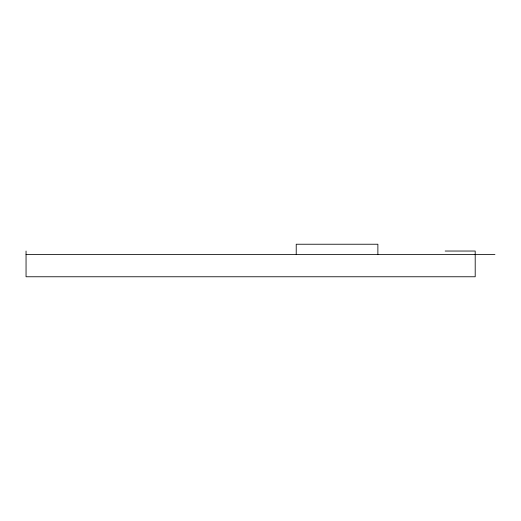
<?xml version="1.0" encoding="UTF-8"?>
<svg xmlns="http://www.w3.org/2000/svg" width="521" height="521" viewBox="0 0 521 521"><rect width="100%" height="100%" fill="white"/><g stroke="black" fill="none" stroke-linecap="round" stroke-linejoin="round"><path stroke-width="0.78" d="M445.162 251.037L475.198 251.037L475.198 276.768L26.05 276.768L26.05 251.037M26.05 254.443L494.95 254.443M377.881 254.443L377.881 244.232L296.221 244.232L296.221 254.443"/></g></svg>
